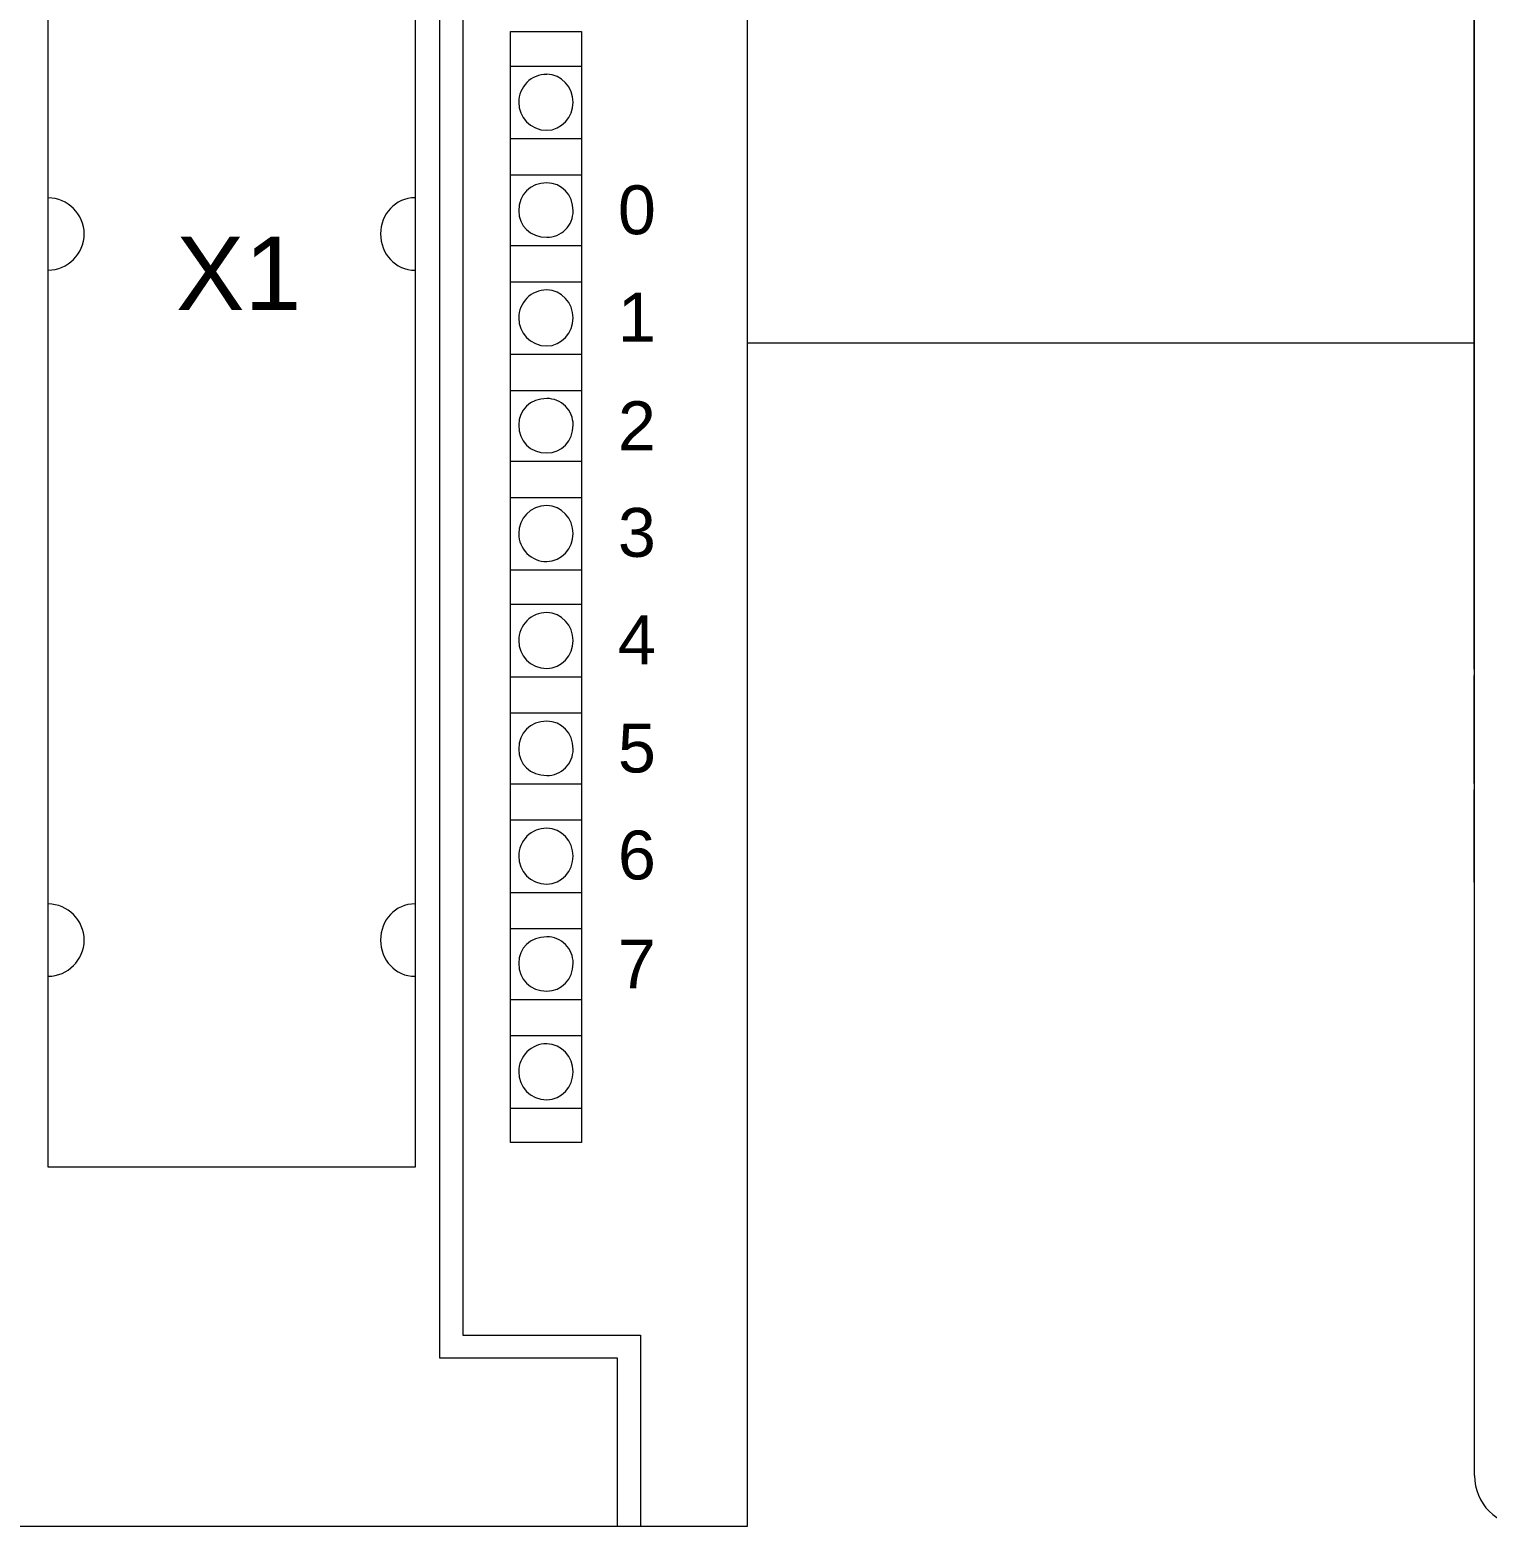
# Model space of a CAD drawing. Header units: millimetres. Extents: x 0 to 14510, y -7775 to 297.
# Drawn here: x 1340.8 to 1398.5, y -1924.5 to -1865.2 of the extents above; entities that cross this region are included whole.
import ezdxf

# ---------------------------------------------------------------- set-up
doc = ezdxf.new("R2010")
doc.units = ezdxf.units.MM
doc.layers.add('eProC - L2', color=41, linetype='Continuous', lineweight=20)
doc.styles.get("Standard").update_dxf_attribs({"font": 'arial.ttf'})

msp = doc.modelspace()

# ---------------------------------------------------------------- linework, layer by layer
at = {"layer": 'eProC - L2', "lineweight": 9}
msp.add_line((1369.242, -1924.457), (1369.242, -1799.457), dxfattribs=at)
at = {"layer": 'eProC - L2', "lineweight": 13}
for p, q in [((1369.242, -1924.457), (1369.242, -1799.457)), ((1357.055, -1917.809), (1357.055, -1806.039)), ((1357.968, -1807.016), (1357.968, -1916.897)), ((1341.545, -1910.25), (1341.545, -1816.923)), ((1356.077, -1816.923), (1356.077, -1910.25)), ((1359.857, -1909.272), (1359.857, -1865.281)), ((1359.857, -1865.281), (1362.659, -1865.281)), ((1362.659, -1865.281), (1362.659, -1909.272)), ((1359.857, -1866.648), (1362.659, -1866.648)), ((1359.857, -1869.516), (1362.659, -1869.516)), ((1359.857, -1870.95), (1362.659, -1870.95)), ((1359.857, -1873.753), (1362.659, -1873.753)), ((1359.857, -1875.187), (1362.659, -1875.187)), ((1359.857, -1878.054), (1362.659, -1878.054)), ((1359.857, -1879.488), (1362.659, -1879.488)), ((1359.857, -1882.29), (1362.659, -1882.29)), ((1359.857, -1883.725), (1362.659, -1883.725)), ((1359.857, -1886.591), (1362.659, -1886.591)), ((1359.857, -1887.96), (1362.659, -1887.96)), ((1359.857, -1890.828), (1362.659, -1890.828)), ((1359.857, -1892.261), (1362.659, -1892.261)), ((1359.857, -1895.064), (1362.659, -1895.064)), ((1359.857, -1896.497), (1362.659, -1896.497)), ((1359.857, -1899.365), (1362.659, -1899.365)), ((1359.857, -1900.8), (1362.659, -1900.8)), ((1359.857, -1903.602), (1362.659, -1903.602)), ((1359.857, -1905.035), (1362.659, -1905.035)), ((1359.857, -1907.903), (1362.659, -1907.903)), ((1362.659, -1909.272), (1359.857, -1909.272)), ((1356.077, -1910.25), (1341.545, -1910.25)), ((1357.968, -1916.897), (1365.005, -1916.897)), ((1365.005, -1916.897), (1365.005, -1924.457)), ((1364.092, -1917.809), (1357.055, -1917.809)), ((1364.092, -1924.457), (1364.092, -1917.809)), ((1327.924, -1924.457), (1369.242, -1924.457))]:
    msp.add_line(p, q, dxfattribs=at)
at = {"layer": 'eProC - L2', "linetype": 'Continuous'}
for p, q in [((1369.242, -1924.457), (1369.242, -1803.523)), ((1398.019, -1889.892), (1398.019, -1805.284)), ((1398.014, -1890.532), (1398.014, -1832.457)), ((1398.009, -1867.76), (1398.014, -1867.76)), ((1398.009, -1867.774), (1398.014, -1867.774)), ((1398.009, -1867.774), (1398.009, -1867.778)), ((1398.009, -1867.778), (1398.014, -1867.778)), ((1398.009, -1867.778), (1398.009, -1867.915)), ((1398.009, -1867.915), (1398.014, -1867.915)), ((1398.009, -1867.915), (1398.009, -1869.741)), ((1398.009, -1869.741), (1398.014, -1869.741)), ((1398.009, -1869.756), (1398.014, -1869.756)), ((1398.009, -1870.318), (1398.014, -1870.318)), ((1398.009, -1870.318), (1398.009, -1871.86)), ((1398.009, -1871.86), (1398.009, -1872.049)), ((1398.009, -1871.86), (1398.014, -1871.86)), ((1398.009, -1872.049), (1398.014, -1872.049)), ((1398.009, -1872.049), (1398.009, -1872.332)), ((1398.009, -1872.332), (1398.009, -1872.336)), ((1398.009, -1872.332), (1398.014, -1872.332)), ((1398.009, -1872.336), (1398.014, -1872.336)), ((1398.009, -1884.469), (1398.009, -1884.457)), ((1398.014, -1884.457), (1398.009, -1884.457)), ((1398.009, -1884.469), (1398.014, -1884.469)), ((1398.009, -1884.469), (1398.009, -1885.224)), ((1398.009, -1885.224), (1398.014, -1885.224)), ((1398.009, -1885.224), (1398.009, -1886.579)), ((1398.009, -1886.579), (1398.014, -1886.579)), ((1398.009, -1886.579), (1398.009, -1887.334)), ((1398.009, -1887.334), (1398.014, -1887.334)), ((1398.009, -1887.334), (1398.009, -1888.689)), ((1398.009, -1888.689), (1398.014, -1888.689)), ((1398.009, -1888.689), (1398.009, -1889.444)), ((1398.009, -1889.457), (1398.009, -1889.444)), ((1398.009, -1889.444), (1398.014, -1889.444)), ((1398.009, -1889.457), (1398.014, -1889.457)), ((1398.019, -1922.457), (1398.019, -1889.892)), ((1398.004, -1890.532), (1398.014, -1890.532)), ((1398.004, -1890.532), (1398.004, -1890.782)), ((1398.004, -1890.782), (1398.014, -1890.782)), ((1398.014, -1895.057), (1398.014, -1890.782)), ((1398.004, -1891.482), (1398.014, -1891.482)), ((1398.004, -1891.482), (1398.004, -1891.776)), ((1398.004, -1891.776), (1398.014, -1891.776)), ((1398.004, -1891.994), (1398.014, -1891.994)), ((1398.004, -1891.994), (1398.004, -1892.008)), ((1398.004, -1892.008), (1398.014, -1892.008)), ((1398.004, -1892.008), (1398.004, -1892.238)), ((1398.004, -1892.238), (1398.004, -1892.549)), ((1398.004, -1892.238), (1398.014, -1892.238)), ((1398.004, -1892.577), (1398.014, -1892.577)), ((1398.004, -1893.976), (1398.014, -1893.976)), ((1398.004, -1893.99), (1398.014, -1893.99)), ((1398.004, -1894.017), (1398.004, -1894.356)), ((1398.004, -1894.356), (1398.014, -1894.356)), ((1398.004, -1895.057), (1398.014, -1895.057)), ((1398.004, -1895.057), (1398.004, -1895.307)), ((1398.004, -1895.307), (1398.014, -1895.307)), ((1398.014, -1898.957), (1398.014, -1895.307)), ((1398.004, -1896.03), (1398.004, -1896.033)), ((1398.004, -1896.03), (1398.014, -1896.03)), ((1398.004, -1896.033), (1398.014, -1896.033)), ((1398.004, -1896.033), (1398.004, -1896.265)), ((1398.004, -1896.265), (1398.004, -1896.621)), ((1398.004, -1896.265), (1398.014, -1896.265)), ((1398.004, -1898.015), (1398.014, -1898.015)), ((1398.004, -1898.03), (1398.014, -1898.03)), ((1398.014, -1898.957), (1398.019, -1898.957))]:
    msp.add_line(p, q, dxfattribs=at)
at = {"layer": 'eProC - L2'}
msp.add_line((1369.242, -1877.605), (1398.019, -1877.605), dxfattribs=at)
at = {"layer": 'eProC - L2', "color": 251, "lineweight": 9, "true_color": 0x535353}
msp.add_line((1169.233, -1924.457), (1369.242, -1924.457), dxfattribs=at)
at = {"layer": 'eProC - L2', "lineweight": 13}
for centre, radius, start, end in [((1361.28, -1868.073), 1.098, 89.45853, 180.47346), ((1341.532, -1873.309), 1.446, 0.50755, 89.49113), ((1361.304, -1872.396), 1.03, 269.24876, 0.67887), ((1341.532, -1873.284), 1.446, 270.52003, 359.53486), ((1361.28, -1876.611), 1.098, 89.45853, 180.47346), ((1361.303, -1880.843), 1.031, 359.31063, 90.68805), ((1361.28, -1885.168), 1.098, 179.52654, 270.54147), ((1361.28, -1889.384), 1.098, 89.45853, 180.47346), ((1361.303, -1893.708), 1.03, 269.26504, 0.73628), ((1361.28, -1897.923), 1.098, 89.45853, 180.47346), ((1341.531, -1901.268), 1.447, 0.49955, 89.44556), ((1341.532, -1901.243), 1.446, 270.50887, 359.49245), ((1361.304, -1902.155), 1.03, 359.32113, 90.75124), ((1361.28, -1906.459), 1.098, 89.45853, 180.47346)]:
    msp.add_arc(centre, radius, start, end, dxfattribs=at)
at = {"layer": 'eProC - L2', "linetype": 'Continuous'}
msp.add_arc((1400.019, -1922.457), 2, 180, 270, dxfattribs=at)
at = {"layer": 'eProC - L2', "lineweight": 13}
for points in [[(1362.333, -1868.082), (1362.333, -1867.496), (1361.876, -1866.974), (1361.29, -1866.974)], [(1360.181, -1868.082), (1360.181, -1868.669), (1360.637, -1869.19), (1361.29, -1869.19)], [(1361.29, -1869.19), (1361.876, -1869.19), (1362.333, -1868.669), (1362.333, -1868.082)], [(1361.29, -1871.275), (1360.637, -1871.275), (1360.181, -1871.731), (1360.181, -1872.384)], [(1362.333, -1872.384), (1362.333, -1871.731), (1361.876, -1871.275), (1361.29, -1871.275)], [(1356.077, -1871.863), (1355.296, -1871.863), (1354.708, -1872.514), (1354.708, -1873.296)], [(1360.181, -1872.384), (1360.181, -1872.97), (1360.637, -1873.426), (1361.29, -1873.426)], [(1354.708, -1873.296), (1354.708, -1874.079), (1355.296, -1874.731), (1356.077, -1874.731)], [(1362.333, -1876.62), (1362.333, -1876.034), (1361.876, -1875.512), (1361.29, -1875.512)], [(1360.181, -1876.62), (1360.181, -1877.207), (1360.637, -1877.729), (1361.29, -1877.729)], [(1361.29, -1877.729), (1361.876, -1877.729), (1362.333, -1877.207), (1362.333, -1876.62)], [(1361.29, -1879.812), (1360.637, -1879.812), (1360.181, -1880.269), (1360.181, -1880.855)], [(1360.181, -1880.855), (1360.181, -1881.508), (1360.637, -1881.964), (1361.29, -1881.964)], [(1361.29, -1881.964), (1361.876, -1881.964), (1362.333, -1881.508), (1362.333, -1880.855)], [(1361.29, -1884.05), (1360.637, -1884.05), (1360.181, -1884.572), (1360.181, -1885.159)], [(1362.333, -1885.159), (1362.333, -1884.572), (1361.876, -1884.05), (1361.29, -1884.05)], [(1361.29, -1886.267), (1361.876, -1886.267), (1362.333, -1885.745), (1362.333, -1885.159)], [(1362.333, -1889.394), (1362.333, -1888.808), (1361.876, -1888.286), (1361.29, -1888.286)], [(1360.181, -1889.394), (1360.181, -1889.981), (1360.637, -1890.502), (1361.29, -1890.502)], [(1361.29, -1890.502), (1361.876, -1890.502), (1362.333, -1889.981), (1362.333, -1889.394)], [(1361.29, -1892.587), (1360.637, -1892.587), (1360.181, -1893.043), (1360.181, -1893.695)], [(1362.333, -1893.695), (1362.333, -1893.043), (1361.876, -1892.587), (1361.29, -1892.587)], [(1360.181, -1893.695), (1360.181, -1894.282), (1360.637, -1894.738), (1361.29, -1894.738)], [(1362.333, -1897.932), (1362.333, -1897.346), (1361.876, -1896.824), (1361.29, -1896.824)], [(1360.181, -1897.932), (1360.181, -1898.519), (1360.637, -1899.041), (1361.29, -1899.041)], [(1361.29, -1899.041), (1361.876, -1899.041), (1362.333, -1898.519), (1362.333, -1897.932)], [(1356.077, -1899.821), (1355.296, -1899.821), (1354.708, -1900.474), (1354.708, -1901.255)], [(1354.708, -1901.255), (1354.708, -1902.037), (1355.296, -1902.689), (1356.077, -1902.689)], [(1361.29, -1901.125), (1360.637, -1901.125), (1360.181, -1901.581), (1360.181, -1902.167)], [(1360.181, -1902.167), (1360.181, -1902.819), (1360.637, -1903.275), (1361.29, -1903.275)], [(1361.29, -1903.275), (1361.876, -1903.275), (1362.333, -1902.819), (1362.333, -1902.167)], [(1362.333, -1906.468), (1362.333, -1905.883), (1361.876, -1905.361), (1361.29, -1905.361)], [(1360.181, -1906.468), (1360.181, -1907.056), (1360.637, -1907.577), (1361.29, -1907.577)], [(1361.29, -1907.577), (1361.876, -1907.577), (1362.333, -1907.056), (1362.333, -1906.468)]]:
    msp.add_open_spline(points, degree=3, dxfattribs=at)

# ---------------------------------------------------------------- texts
at = {"layer": 'eProC - L2'}
for s, insert, char_height, attachment_point in [('0', (1364.859, -1872.352), 1.935, 5), ('X1', (1346.615, -1873.4), 2.9024, 1), ('1', (1364.859, -1876.588), 1.935, 5), ('2', (1364.859, -1880.889), 1.935, 5), ('3', (1364.859, -1885.126), 1.935, 5), ('4', (1364.859, -1889.362), 1.935, 5), ('5', (1364.859, -1893.664), 1.935, 5), ('6', (1364.859, -1897.899), 1.935, 5), ('7', (1364.859, -1902.201), 1.935, 5)]:
    msp.add_mtext_dynamic_manual_height_columns(s, width=8.56033, gutter_width=12.093, heights=[0], dxfattribs=dict(at, insert=insert, char_height=char_height, attachment_point=attachment_point))

doc.saveas('drawing.dxf')
